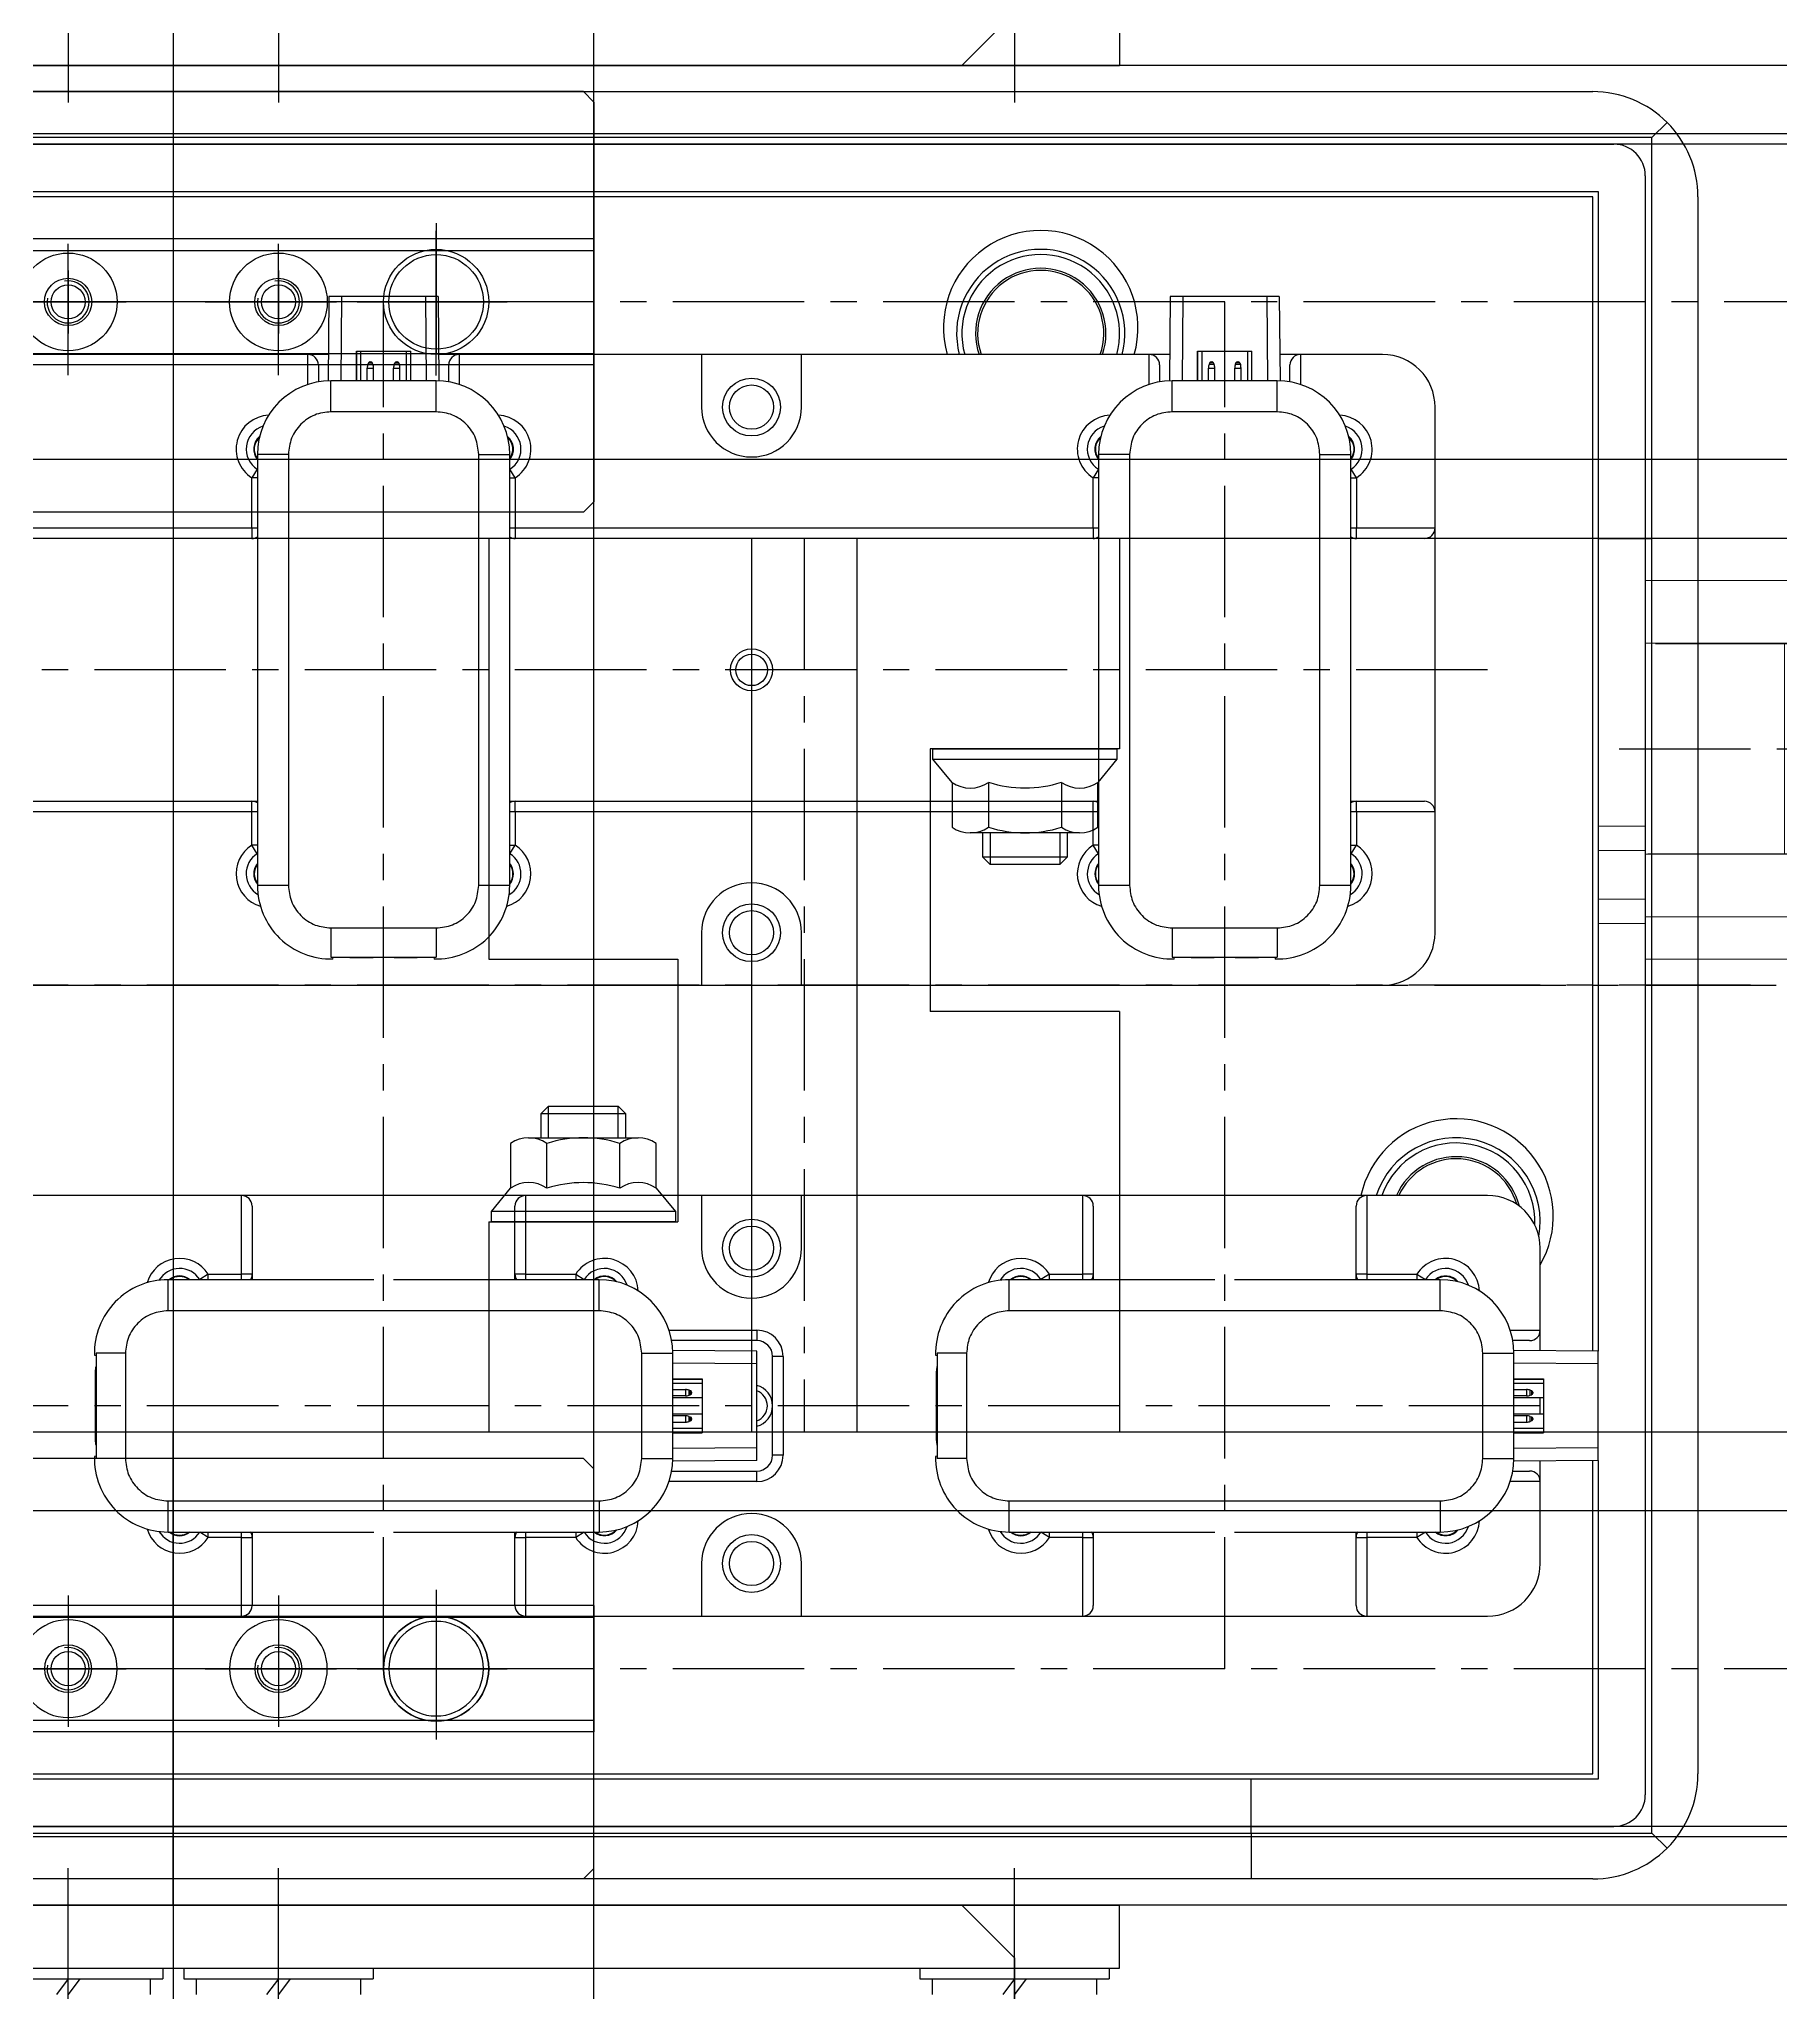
# Model space of a CAD drawing. Header units: inches. Extents: x 0 to 23821, y 0 to 11279.
# Drawn here: x 5444.4 to 5610, y 5097 to 5282.8 of the extents above; entities that cross this region are included whole.
import ezdxf

# ---------------------------------------------------------------- set-up
doc = ezdxf.new("R2010")
doc.units = ezdxf.units.IN
doc.header["$LTSCALE"] = 10
doc.header["$MEASUREMENT"] = 0
for name, pattern in [('CENTER', [2, 1.25, -0.25, 0.25, -0.25]), ('HIDDEN', [0.375, 0.25, -0.125]), ('PHANTOM', [2.5, 1.25, -0.25, 0.25, -0.25, 0.25, -0.25])]:
    doc.linetypes.add(name, pattern=pattern)
for name, color, linetype in [('11', 1, 'CENTER'), ('22', 2, 'HIDDEN'), ('44', 4, 'Continuous'), ('66', 6, 'PHANTOM'), ('A', 8, 'Continuous'), ('B', 123, 'Continuous'), ('BOM-T', 4, 'Continuous'), ('G', 231, 'Continuous'), ('P', 142, 'Continuous'), ('T', 3, 'Continuous'), ('Y', 60, 'Continuous')]:
    doc.layers.add(name, color=color, linetype=linetype)
doc.layers.add('88', color=35, linetype='Continuous', lineweight=5)
doc.styles.add('SCI', font='')
doc.styles.get('SCI').set_extended_font_data('Gulim')

# ---------------------------------------------------------------- blocks, each defined once
blk = doc.blocks.new('A$C24f58618')
for p, q in [((60, 85), (0, 85)), ((0, 85), (0, 45)), ((60, 85), (60, 65)), ((42, 65), (42, 40)), ((60, 65), (42, 65)), ((42.25, 64), (42.25, 65)), ((42.25, 65), (59.75, 65)), ((44.07, 61.8), (42.25, 64)), ((42.25, 64), (59.75, 64)), ((59.75, 64), (57.93, 61.8)), ((59.75, 65), (59.75, 64)), ((44.07, 61.8), (44.07, 57.54)), ((47.54, 61.8), (47.54, 57.54)), ((54.46, 61.8), (54.46, 57.54)), ((57.93, 57.54), (57.93, 61.8)), ((56.2, 57), (45.8, 57)), ((47, 54.68), (47, 57)), ((55, 57), (55, 54.68)), ((47.68, 54), (47, 54.68)), ((55, 54.68), (47, 54.68)), ((54.32, 54), (47.68, 54)), ((55, 54.68), (54.32, 54)), ((0, 45), (18, 45)), ((18, 45), (18, 20)), ((60, 40), (42, 40)), ((60, 40), (60, 0)), ((5, 30.32), (5.68, 31)), ((5, 28), (5, 30.32)), ((5, 30.32), (13, 30.32)), ((5.68, 31), (12.32, 31)), ((12.32, 31), (13, 30.32)), ((13, 30.32), (13, 28)), ((3.8, 28), (14.2, 28)), ((2.07, 27.46), (2.07, 23.2)), ((5.54, 23.2), (5.54, 27.46)), ((12.46, 23.2), (12.46, 27.46)), ((15.93, 23.2), (15.93, 27.46)), ((0.25, 21), (2.07, 23.2)), ((15.93, 23.2), (17.75, 21)), ((0.25, 20), (0.25, 21)), ((17.75, 21), (0.25, 21)), ((17.75, 21), (17.75, 20)), ((0, 20), (18, 20)), ((0, 20), (0, 0)), ((17.75, 20), (0.25, 20)), ((60, 0), (0, 0))]:
    blk.add_line(p, q)
for centre, radius, start, end in [((45.8, 64.33), 3.07, 235.6158, 304.3842), ((51, 72.73), 11.46, 252.412, 287.588), ((56.2, 64.33), 3.07, 235.6158, 304.3842), ((45.8, 60.07), 3.07, 235.6158, 304.3842), ((51, 68.46), 11.46, 252.412, 287.588), ((56.2, 60.07), 3.07, 235.6158, 304.3842), ((3.8, 24.93), 3.07, 55.6158, 124.3842), ((9, 16.54), 11.46, 72.412, 107.588), ((14.2, 24.93), 3.07, 55.6158, 124.3842), ((3.8, 20.67), 3.07, 55.6158, 124.3842), ((9, 12.27), 11.46, 72.412, 107.588), ((14.2, 20.67), 3.07, 55.6158, 124.3842)]:
    blk.add_arc(centre, radius, start, end)
at = {"layer": '11'}
blk.add_line((30, 85), (30, 0), dxfattribs=at)
at = {"layer": 'A'}
for p, q in [((25, 85), (25, 0)), ((35, 85), (35, 0))]:
    blk.add_line(p, q, dxfattribs=at)
at = {"layer": 'T'}
for p, q in [((47.68, 57), (47.68, 54)), ((54.32, 57), (54.32, 54)), ((5.68, 28), (5.68, 31)), ((12.32, 28), (12.32, 31))]:
    blk.add_line(p, q, dxfattribs=at)
blk = doc.blocks.new('A$Cf3967718')
at = {"linetype": 'Continuous'}
for p, q in [((-62.81, 137), (-62.81, 138.5)), ((-56.12, 137), (-55, 138.5)), ((-55, 137), (-53.88, 138.5)), ((-47.19, 137), (-47.19, 138.5)), ((7.19, 137), (7.19, 138.5)), ((13.88, 137), (15, 138.5)), ((15, 137), (16.12, 138.5)), ((22.81, 137), (22.81, 138.5)), ((27.19, 137), (27.19, 138.5)), ((33.88, 137), (35, 138.5)), ((35, 137), (36.12, 138.5)), ((115, 136), (-65, 136)), ((-65, 136), (-65, 130)), ((-46, 137), (-64, 137)), ((-64, 136), (-64, 137)), ((-46, 136), (-64, 136)), ((-46, 136), (-46, 137)), ((24, 137), (6, 137)), ((6, 136), (6, 137)), ((24, 136), (6, 136)), ((24, 136), (24, 137)), ((44, 137), (26, 137)), ((26, 136), (26, 137)), ((44, 136), (26, 136)), ((115, 130), (-65, 130)), ((115, -45), (-65, -45)), ((-65, -51), (-65, -45))]:
    blk.add_line(p, q, dxfattribs=at)
for p, q in [((25, 130), (25, 85)), ((25, -45), (25, 0))]:
    blk.add_line(p, q)
at = {"layer": '11'}
blk.add_line((25, -134.33), (25, 219.33), dxfattribs=at)
at = {"layer": '11', "linetype": 'Continuous'}
for p, q in [((-55, 147.84), (-55, 126.47)), ((15, 147.84), (15, 126.47)), ((35, 147.84), (35, 126.47)), ((-55, -62.84), (-55, -41.47)), ((15, -62.84), (15, -41.47)), ((35, -62.84), (35, -41.47))]:
    blk.add_line(p, q, dxfattribs=at)
blk = doc.blocks.new('A$C21f345d0')
for p, q in [((6520, -12), (280, -12)), ((6520, -57), (280, -57)), ((6520, -142), (280, -142)), ((6520, -187), (280, -187))]:
    blk.add_line(p, q)
at = {"layer": '11'}
for p, q in [((6520, -34.5), (280, -34.5)), ((279.95, -99.5), (6520, -99.5)), ((6520, -164.5), (280, -164.5))]:
    blk.add_line(p, q, dxfattribs=at)
at = {"layer": 'B'}
for p, q in [((6520, -19.5), (280, -19.5)), ((6520, -49.5), (280, -49.5)), ((6520, -149.5), (280, -149.5)), ((6520, -179.5), (280, -179.5))]:
    blk.add_line(p, q, dxfattribs=at)
at = {"layer": 'G'}
for p, q in [((6520, -18.5), (280, -18.5)), ((6520, -180.5), (280, -180.5))]:
    blk.add_line(p, q, dxfattribs=at)
at = {"rotation": 180}
blk.add_blockref('A$Cf3967718', (4045, -57), dxfattribs=at)
blk.add_blockref('A$C24f58618', (4050, -142))
blk = doc.blocks.new('A$C83621654')
for p, q in [((0, 20), (50, 20)), ((0, -20), (0, 20)), ((50, 20), (50, 16)), ((50, 16), (0, 16)), ((50, -16), (50, 16)), ((25, 10.03), (0, 10.03)), ((4.25, 9.97), (0.98, 9.97)), ((4.25, 9.97), (5.25, 9.97)), ((5.25, 9.97), (13.25, 9.97)), ((13.25, 9.97), (13.25, -9.98)), ((25, 9.97), (13.25, 9.97)), ((-4.5, -7.38), (0, -7.38)), ((-4.5, -9.69), (-4.5, -7.38)), ((50.56, -8.35), (50.06, -8.35)), ((51.06, -7.85), (50.56, -7.85)), ((50.56, -7.85), (50.56, -16.15)), ((66.61, -7.55), (51.06, -7.55)), ((51.06, -7.55), (51.06, -16.45)), ((66.71, -7.65), (66.61, -7.55)), ((66.61, -7.55), (66.61, -16.45)), ((66.81, -7.55), (66.71, -7.65)), ((66.71, -7.65), (66.71, -16.35)), ((67.21, -7.55), (66.81, -7.55)), ((66.81, -7.55), (66.81, -16.45)), ((67.21, -7.55), (67.21, -8)), ((67.21, -8), (67.21, -8.31)), ((70.74, -8), (67.21, -8)), ((67.21, -8.31), (67.21, -11.69)), ((70.96, -8), (70.96, -10)), ((71.46, -9.22), (70.96, -9.03)), ((71.46, -9.22), (71.46, -14.78)), ((-4.5, -9.69), (0, -9.69)), ((-4.5, -14.31), (-4.5, -9.69)), ((25, -10.04), (0, -10.04)), ((0.98, -9.98), (0.25, -9.98)), ((0.98, -9.98), (4.25, -9.98)), ((5.25, -9.98), (4.25, -9.98)), ((13.25, -9.98), (5.25, -9.98)), ((13.25, -9.98), (25, -9.98)), ((70.96, -10), (70.96, -14)), ((67.21, -11.69), (67.21, -12)), ((70.74, -12), (67.21, -12)), ((67.21, -12), (67.21, -12.31)), ((67.21, -12.31), (67.21, -15.69)), ((-4.5, -14.31), (0, -14.31)), ((-4.5, -16.62), (-4.5, -14.31)), ((70.96, -14), (70.96, -16)), ((70.96, -14.97), (71.46, -14.78)), ((-4.5, -16.62), (0, -16.62)), ((0, -16), (50, -16)), ((50, -16), (50, -20)), ((50.06, -15.65), (50.56, -15.65)), ((50.56, -16.15), (51.06, -16.15)), ((51.06, -16.45), (66.61, -16.45)), ((66.61, -16.45), (66.71, -16.35)), ((66.71, -16.35), (66.81, -16.45)), ((66.81, -16.45), (67.21, -16.45)), ((67.21, -15.69), (67.21, -16)), ((70.74, -16), (67.21, -16)), ((67.21, -16), (67.21, -16.45)), ((50, -20), (0, -20))]:
    blk.add_line(p, q)
at = {"flags": 128}
for points in [[(23.9, 9.97), (24.1, 9.99), (25, 10.03)], [(25, -10.04), (24.1, -9.99), (23.9, -9.98)]]:
    blk.add_lwpolyline(points, dxfattribs=at)
for centre, radius, start, end in [((25, 0), 10, 0, 94.0523), ((25, 0), 10.04, 270, 90), ((25, 0), 9.98, 270, 90), ((25, 0), 10, 265.9477, 0), ((60.71, -12), 6, 90, 132.1264), ((60.71, -12), 6, 47.8736, 90), ((60.71, -12), 6, 227.8736, 312.1264)]:
    blk.add_arc(centre, radius, start, end)
for points, knots in [([(70.74, -8), (70.8, -8.33), (70.93, -8.99), (70.95, -9.66), (70.96, -10)], [0, 0, 0, 0, 0.498112, 1, 1, 1, 1]), ([(70.96, -8), (70.94, -8), (70.9, -8), (70.77, -8), (70.74, -8)], [0, 0, 0, 0, 0.7848426, 1, 1, 1, 1]), ([(70.96, -10), (70.95, -10.33), (70.93, -11.01), (70.8, -11.67), (70.74, -12)], [0, 0, 0, 0, 0.49778, 1, 1, 1, 1]), ([(70.74, -12), (70.8, -12.33), (70.93, -12.99), (70.95, -13.66), (70.96, -14)], [0, 0, 0, 0, 0.498113, 1, 1, 1, 1]), ([(70.96, -14), (70.95, -14.33), (70.93, -15.01), (70.8, -15.67), (70.74, -16)], [0, 0, 0, 0, 0.497781, 1, 1, 1, 1]), ([(70.74, -16), (70.77, -16), (70.9, -16), (70.94, -16), (70.96, -16)], [0, 0, 0, 0, 0.2151574, 1, 1, 1, 1])]:
    blk.add_open_spline(points, degree=3, knots=knots)
at = {"layer": '11'}
blk.add_line((-2.5, 0), (52.5, 0), dxfattribs=at)
at = {"layer": 'BOM-T', "color": 4, "style": 'SCI'}
for s, p in [('STOPPER CYLINDER', (28.91, -10.95)), ('ASU-400-EW-09', (28.91, -13.1)), ('SECHANG', (28.91, -15.21))]:
    blk.add_text(s, height=1.536, dxfattribs=at).set_placement(p)
blk = doc.blocks.new('A$Ce158b9f5')
for p, q in [((15, 177.5), (325, 177.5)), ((330.63, 173.13), (9.37, 173.13)), ((332.07, 174.57), (330.63, 173.13)), ((330.63, 135), (330.63, 173.13)), ((14.5, 168), (325.5, 168)), ((325, 167.5), (15, 167.5)), ((325, 57.69), (325, 167.5)), ((325.5, 168), (325.5, 135)), ((335, 167.5), (335, 135)), ((204.81, 158), (204.74, 150)), ((215.19, 158), (204.81, 158)), ((206.01, 158), (205.94, 150)), ((213.99, 158), (214.06, 150)), ((215.19, 158), (215.26, 150)), ((284.81, 158), (284.74, 150)), ((295.19, 158), (284.81, 158)), ((286.01, 158), (285.94, 150)), ((293.99, 158), (294.06, 150)), ((295.19, 158), (295.26, 150)), ((202.8, 152.5), (137.2, 152.5)), ((204.77, 152.5), (202.8, 152.5)), ((202.8, 149.65), (202.8, 152.5)), ((207.42, 150), (207.42, 152.8)), ((207.42, 152.8), (212.58, 152.8)), ((207.45, 150), (207.45, 152.8)), ((207.85, 150), (207.85, 152.8)), ((212.15, 152.8), (212.15, 150)), ((212.55, 152.8), (212.55, 150)), ((212.58, 150), (212.58, 152.8)), ((217.2, 152.5), (215.23, 152.5)), ((240.25, 152.5), (217.2, 152.5)), ((217.2, 152.5), (217.2, 149.65)), ((240.25, 152.5), (240.25, 147.5)), ((249.75, 152.5), (240.25, 152.5)), ((249.75, 147.5), (249.75, 152.5)), ((282.8, 152.5), (249.75, 152.5)), ((284.77, 152.5), (282.8, 152.5)), ((282.8, 149.65), (282.8, 152.5)), ((287.42, 150), (287.42, 152.8)), ((287.42, 152.8), (292.58, 152.8)), ((287.45, 150), (287.45, 152.8)), ((287.85, 150), (287.85, 152.8)), ((292.15, 152.8), (292.15, 150)), ((292.55, 152.8), (292.55, 150)), ((292.58, 150), (292.58, 152.8)), ((297.2, 152.5), (295.23, 152.5)), ((305, 152.5), (297.2, 152.5)), ((297.2, 152.5), (297.2, 149.65)), ((203.8, 151.5), (203.8, 149.9)), ((208.45, 150), (208.45, 151.21)), ((208.45, 151.21), (209.05, 151.21)), ((208.56, 151.7), (208.51, 151.55)), ((208.99, 151.55), (208.51, 151.55)), ((208.94, 151.7), (208.56, 151.7)), ((208.71, 151.8), (208.79, 151.8)), ((208.99, 151.55), (208.94, 151.7)), ((209.05, 150), (209.05, 151.21)), ((210.95, 151.21), (211.55, 151.21)), ((210.95, 150), (210.95, 151.21)), ((211.01, 151.55), (211.06, 151.7)), ((211.49, 151.55), (211.01, 151.55)), ((211.44, 151.7), (211.06, 151.7)), ((211.21, 151.8), (211.29, 151.8)), ((211.44, 151.7), (211.49, 151.55)), ((211.55, 150), (211.55, 151.21)), ((216.2, 149.9), (216.2, 151.5)), ((283.8, 151.5), (283.8, 149.9)), ((288.45, 150), (288.45, 151.21)), ((288.45, 151.21), (289.05, 151.21)), ((288.56, 151.7), (288.51, 151.55)), ((288.99, 151.55), (288.51, 151.55)), ((288.94, 151.7), (288.56, 151.7)), ((288.71, 151.8), (288.79, 151.8)), ((288.99, 151.55), (288.94, 151.7)), ((289.05, 150), (289.05, 151.21)), ((290.95, 151.21), (291.55, 151.21)), ((290.95, 150), (290.95, 151.21)), ((291.01, 151.55), (291.06, 151.7)), ((291.49, 151.55), (291.01, 151.55)), ((291.44, 151.7), (291.06, 151.7)), ((291.21, 151.8), (291.29, 151.8)), ((291.44, 151.7), (291.49, 151.55)), ((291.55, 150), (291.55, 151.21)), ((296.2, 149.9), (296.2, 151.5)), ((215, 150), (205, 150)), ((205, 147.05), (205, 150)), ((215, 147.05), (215, 150)), ((295, 150), (285, 150)), ((285, 147.05), (285, 150)), ((295, 147.05), (295, 150)), ((215, 147.05), (205, 147.05)), ((295, 147.05), (285, 147.05)), ((310, 136), (310, 147.5)), ((197.99, 141.58), (197.48, 140.78)), ((198, 143), (198, 102)), ((200.95, 143), (198, 143)), ((200.95, 143), (200.95, 102)), ((219.05, 102), (219.05, 143)), ((219.05, 143), (222, 143)), ((222, 102), (222, 143)), ((222.52, 140.78), (222.01, 141.58)), ((277.99, 141.58), (277.48, 140.78)), ((278, 143), (278, 102)), ((280.95, 143), (278, 143)), ((280.95, 143), (280.95, 102)), ((299.05, 102), (299.05, 143)), ((299.05, 143), (302, 143)), ((302, 102), (302, 143)), ((302.52, 140.78), (302.01, 141.58)), ((197.48, 136), (197.48, 140.78)), ((198, 140.78), (197.48, 140.78)), ((222, 140.78), (222.52, 140.78)), ((222.52, 140.78), (222.52, 136)), ((277.48, 136), (277.48, 140.78)), ((278, 140.78), (277.48, 140.78)), ((302, 140.78), (302.52, 140.78)), ((302.52, 140.78), (302.52, 136)), ((142.52, 136), (197.48, 136)), ((197.48, 136), (197.48, 135)), ((197.48, 136), (198, 136)), ((222, 136), (222.52, 136)), ((222.52, 136), (277.48, 136)), ((222.52, 136), (222.52, 135)), ((277.48, 136), (277.48, 135)), ((277.48, 136), (278, 136)), ((302, 136), (302.52, 136)), ((302.52, 136), (310, 136)), ((302.52, 135), (302.52, 136)), ((310, 109), (310, 136)), ((197.48, 135), (142.52, 135)), ((198, 135), (197.48, 135)), ((222.52, 135), (222, 135)), ((277.48, 135), (222.52, 135)), ((278, 135), (277.48, 135)), ((302.52, 135), (302, 135)), ((309, 135), (302.52, 135)), ((325.5, 135), (330.63, 135)), ((325.5, 135), (325.5, 57.69)), ((335, 135), (330.63, 135)), ((330.63, 11.87), (330.63, 135)), ((335, 135), (335, 17.5)), ((142.52, 110), (197.48, 110)), ((197.48, 109), (197.48, 110)), ((197.48, 110), (198, 110)), ((222, 110), (222.52, 110)), ((222.52, 110), (277.48, 110)), ((222.52, 109), (222.52, 110)), ((277.48, 109), (277.48, 110)), ((277.48, 110), (278, 110)), ((302, 110), (302.52, 110)), ((302.52, 110), (309, 110)), ((302.52, 109), (302.52, 110)), ((197.48, 109), (142.52, 109)), ((197.48, 105.82), (197.48, 109)), ((198, 109), (197.48, 109)), ((222.52, 109), (222, 109)), ((277.48, 109), (222.52, 109)), ((222.52, 109), (222.52, 105.82)), ((277.48, 105.82), (277.48, 109)), ((278, 109), (277.48, 109)), ((302.52, 109), (302, 109)), ((310, 109), (302.52, 109)), ((302.52, 109), (302.52, 105.82)), ((310, 97.5), (310, 109)), ((197.99, 105.02), (197.48, 105.82)), ((198, 105.82), (197.48, 105.82)), ((222, 105.82), (222.52, 105.82)), ((222.01, 105.02), (222.52, 105.82)), ((277.99, 105.02), (277.48, 105.82)), ((278, 105.82), (277.48, 105.82)), ((302, 105.82), (302.52, 105.82)), ((302.01, 105.02), (302.52, 105.82)), ((200.95, 102), (198, 102)), ((222, 102), (219.05, 102)), ((280.95, 102), (278, 102)), ((302, 102), (299.05, 102)), ((205, 97.95), (215, 97.95)), ((205, 97.95), (205, 95.16)), ((215, 97.95), (215, 95.16)), ((240.25, 97.5), (240.25, 92.5)), ((249.75, 92.5), (249.75, 97.5)), ((285, 97.95), (295, 97.95)), ((285, 97.95), (285, 95.16)), ((295, 97.95), (295, 95.16)), ((205, 95.16), (215, 95.16)), ((205.19, 95), (205.21, 95.16)), ((206.8, 95.16), (206.8, 95.1)), ((209, 95.1), (206.8, 95.1)), ((213.2, 95.1), (211, 95.1)), ((213.2, 95.16), (213.2, 95.1)), ((214.79, 95.16), (214.81, 95)), ((285, 95.16), (295, 95.16)), ((285.19, 95), (285.21, 95.16)), ((286.8, 95.16), (286.8, 95.1)), ((289, 95.1), (286.8, 95.1)), ((293.2, 95.1), (291, 95.1)), ((293.2, 95.16), (293.2, 95.1)), ((294.79, 95.16), (294.81, 95)), ((35, 92.5), (305, 92.5)), ((315, 72.5), (25, 72.5)), ((196.5, 65.02), (196.5, 72.5)), ((223.5, 72.5), (223.5, 65.02)), ((240.25, 72.5), (240.25, 67.5)), ((249.75, 67.5), (249.75, 72.5)), ((276.5, 65.02), (276.5, 72.5)), ((303.5, 72.5), (303.5, 65.02)), ((197.5, 71.5), (197.5, 65.02)), ((222.5, 65.02), (222.5, 71.5)), ((277.5, 71.5), (277.5, 65.02)), ((302.5, 65.02), (302.5, 71.5)), ((320, 59.7), (320, 67.5)), ((209.06, 64.5), (189.5, 64.5)), ((189.5, 61.55), (189.5, 64.5)), ((193.32, 65.02), (192.52, 64.51)), ((193.32, 65.02), (196.5, 65.02)), ((193.32, 64.5), (193.32, 65.02)), ((197.5, 65.02), (196.5, 65.02)), ((196.5, 64.5), (196.5, 65.02)), ((197.5, 65.02), (197.5, 64.5)), ((230.5, 64.5), (210.94, 64.5)), ((223.5, 65.02), (222.5, 65.02)), ((222.5, 64.5), (222.5, 65.02)), ((223.5, 65.02), (228.28, 65.02)), ((223.5, 65.02), (223.5, 64.5)), ((228.28, 65.02), (229.08, 64.51)), ((228.28, 65.02), (228.28, 64.5)), ((230.5, 61.55), (230.5, 64.5)), ((289.06, 64.5), (269.5, 64.5)), ((269.5, 61.55), (269.5, 64.5)), ((273.32, 65.02), (272.52, 64.51)), ((273.32, 65.02), (276.5, 65.02)), ((273.32, 64.5), (273.32, 65.02)), ((277.5, 65.02), (276.5, 65.02)), ((276.5, 64.5), (276.5, 65.02)), ((277.5, 65.02), (277.5, 64.5)), ((310.5, 64.5), (290.94, 64.5)), ((303.5, 65.02), (302.5, 65.02)), ((302.5, 64.5), (302.5, 65.02)), ((303.5, 65.02), (308.28, 65.02)), ((303.5, 65.02), (303.5, 64.5)), ((308.28, 65.02), (309.08, 64.51)), ((308.28, 65.02), (308.28, 64.5)), ((310.5, 61.55), (310.5, 64.5)), ((230.5, 61.55), (189.5, 61.55)), ((310.5, 61.55), (269.5, 61.55)), ((237.15, 59.7), (245.5, 59.7)), ((245.5, 59.7), (245.5, 58.7)), ((317.15, 59.7), (320, 59.7)), ((320, 57.73), (320, 59.7)), ((245.5, 58.7), (237.4, 58.7)), ((245.5, 57.69), (237.5, 57.76)), ((319, 58.7), (317.4, 58.7)), ((325.5, 57.69), (317.5, 57.76)), ((182.5, 57.31), (182.66, 57.29)), ((182.66, 57.5), (182.66, 47.5)), ((185.45, 57.5), (182.66, 57.5)), ((185.45, 57.5), (185.45, 47.5)), ((234.55, 47.5), (234.55, 57.5)), ((234.55, 57.5), (237.5, 57.5)), ((237.5, 47.5), (237.5, 57.5)), ((245.5, 56.49), (237.5, 56.56)), ((245.5, 48.51), (245.5, 56.49)), ((248, 57.2), (247, 57.2)), ((247, 47.8), (247, 57.2)), ((248, 57.2), (248, 47.8)), ((262.5, 57.31), (262.66, 57.29)), ((262.66, 57.5), (262.66, 47.5)), ((265.45, 57.5), (262.66, 57.5)), ((265.45, 57.5), (265.45, 47.5)), ((314.55, 47.5), (314.55, 57.5)), ((314.55, 57.5), (317.5, 57.5)), ((317.5, 47.5), (317.5, 57.5)), ((325.5, 56.49), (317.5, 56.56)), ((325.5, 48.51), (325.5, 56.49)), ((182.6, 49.3), (182.6, 55.7)), ((182.6, 55.7), (182.66, 55.7)), ((237.5, 55.08), (240.3, 55.08)), ((237.5, 55.05), (240.3, 55.05)), ((237.5, 54.65), (240.3, 54.65)), ((237.5, 54.05), (238.71, 54.05)), ((238.71, 54.05), (238.71, 53.45)), ((239.05, 53.51), (239.05, 53.99)), ((239.2, 53.94), (239.05, 53.99)), ((239.2, 53.56), (239.2, 53.94)), ((240.3, 55.08), (240.3, 49.92)), ((262.6, 49.3), (262.6, 55.7)), ((262.6, 55.7), (262.66, 55.7)), ((317.5, 55.08), (320.3, 55.08)), ((317.5, 55.05), (320.3, 55.05)), ((317.5, 54.65), (320.3, 54.65)), ((317.5, 54.05), (318.71, 54.05)), ((318.71, 54.05), (318.71, 53.45)), ((319.05, 53.51), (319.05, 53.99)), ((319.2, 53.94), (319.05, 53.99)), ((319.2, 53.56), (319.2, 53.94)), ((320.3, 55.08), (320.3, 49.92)), ((238.71, 53.45), (237.5, 53.45)), ((240.3, 53.25), (237.5, 53.25)), ((239.05, 53.51), (239.2, 53.56)), ((239.3, 53.79), (239.3, 53.71)), ((318.71, 53.45), (317.5, 53.45)), ((320.3, 53.25), (317.5, 53.25)), ((319.05, 53.51), (319.2, 53.56)), ((319.3, 53.79), (319.3, 53.71)), ((320, 51.75), (320, 53.25)), ((237.5, 51.75), (240.3, 51.75)), ((238.71, 51.55), (237.5, 51.55)), ((237.5, 50.95), (238.71, 50.95)), ((240.3, 50.35), (237.5, 50.35)), ((238.71, 51.55), (238.71, 50.95)), ((239.05, 51.01), (239.05, 51.49)), ((239.05, 51.49), (239.2, 51.44)), ((239.2, 51.06), (239.05, 51.01)), ((239.2, 51.06), (239.2, 51.44)), ((239.3, 51.29), (239.3, 51.21)), ((317.5, 51.75), (320.3, 51.75)), ((318.71, 51.55), (317.5, 51.55)), ((317.5, 50.95), (318.71, 50.95)), ((320.3, 50.35), (317.5, 50.35)), ((318.71, 51.55), (318.71, 50.95)), ((319.05, 51.01), (319.05, 51.49)), ((319.05, 51.49), (319.2, 51.44)), ((319.2, 51.06), (319.05, 51.01)), ((319.2, 51.06), (319.2, 51.44)), ((319.3, 51.29), (319.3, 51.21)), ((182.6, 49.3), (182.66, 49.3)), ((240.3, 49.95), (237.5, 49.95)), ((237.5, 49.92), (240.3, 49.92)), ((245.5, 48.51), (237.5, 48.44)), ((262.6, 49.3), (262.66, 49.3)), ((320.3, 49.95), (317.5, 49.95)), ((317.5, 49.92), (320.3, 49.92)), ((325.5, 48.51), (317.5, 48.44)), ((182.66, 47.71), (182.5, 47.69)), ((185.45, 47.5), (182.66, 47.5)), ((234.55, 47.5), (237.5, 47.5)), ((245.5, 47.31), (237.5, 47.24)), ((248, 47.8), (247, 47.8)), ((262.66, 47.71), (262.5, 47.69)), ((265.45, 47.5), (262.66, 47.5)), ((314.55, 47.5), (317.5, 47.5)), ((325.5, 47.31), (317.5, 47.24)), ((320, 45.3), (320, 47.27)), ((325, 17.5), (325, 47.31)), ((325.5, 47.31), (325.5, 17)), ((245.5, 45.3), (237.15, 45.3)), ((237.4, 46.3), (245.5, 46.3)), ((245.5, 45.3), (245.5, 46.3)), ((320, 45.3), (317.15, 45.3)), ((317.4, 46.3), (319, 46.3)), ((320, 37.5), (320, 45.3)), ((189.5, 43.45), (230.5, 43.45)), ((189.5, 40.5), (189.5, 43.45)), ((230.5, 43.45), (230.5, 40.5)), ((269.5, 43.45), (310.5, 43.45)), ((269.5, 40.5), (269.5, 43.45)), ((310.5, 43.45), (310.5, 40.5)), ((189.5, 40.5), (209.06, 40.5)), ((193.32, 39.98), (192.52, 40.49)), ((193.32, 39.98), (193.32, 40.5)), ((196.5, 39.98), (193.32, 39.98)), ((196.5, 39.98), (196.5, 40.5)), ((196.5, 32.5), (196.5, 39.98)), ((196.5, 39.98), (197.5, 39.98)), ((197.5, 40.5), (197.5, 39.98)), ((197.5, 39.98), (197.5, 33.5)), ((210.94, 40.5), (230.5, 40.5)), ((222.5, 39.98), (222.5, 40.5)), ((222.5, 39.98), (223.5, 39.98)), ((222.5, 33.5), (222.5, 39.98)), ((223.5, 40.5), (223.5, 39.98)), ((223.5, 39.98), (223.5, 32.5)), ((228.28, 39.98), (223.5, 39.98)), ((228.28, 40.5), (228.28, 39.98)), ((229.08, 40.49), (228.28, 39.98)), ((269.5, 40.5), (289.06, 40.5)), ((273.32, 39.98), (272.52, 40.49)), ((273.32, 39.98), (273.32, 40.5)), ((276.5, 39.98), (273.32, 39.98)), ((276.5, 39.98), (276.5, 40.5)), ((276.5, 32.5), (276.5, 39.98)), ((276.5, 39.98), (277.5, 39.98)), ((277.5, 40.5), (277.5, 39.98)), ((277.5, 39.98), (277.5, 33.5)), ((290.94, 40.5), (310.5, 40.5)), ((302.5, 39.98), (302.5, 40.5)), ((302.5, 39.98), (303.5, 39.98)), ((302.5, 33.5), (302.5, 39.98)), ((303.5, 40.5), (303.5, 39.98)), ((308.28, 39.98), (303.5, 39.98)), ((303.5, 39.98), (303.5, 32.5)), ((308.28, 40.5), (308.28, 39.98)), ((309.08, 40.49), (308.28, 39.98)), ((240.25, 37.5), (240.25, 32.5)), ((249.75, 32.5), (249.75, 37.5)), ((25, 32.5), (315, 32.5)), ((325.5, 17), (14.5, 17)), ((15, 17.5), (325, 17.5)), ((292.5, 11.87), (292.5, 17)), ((9.37, 11.87), (330.63, 11.87)), ((292.5, 11.87), (292.5, 7.5)), ((332.07, 10.43), (330.63, 11.87)), ((325, 7.5), (15, 7.5))]:
    blk.add_line(p, q)
at = {"flags": 128}
for points in [[(206.8, 95.1), (206.31, 95.15), (206.27, 95.16)], [(213.73, 95.16), (213.69, 95.15), (213.2, 95.1)], [(286.8, 95.1), (286.31, 95.15), (286.27, 95.16)], [(293.73, 95.16), (293.69, 95.15), (293.2, 95.1)], [(182.6, 55.7), (182.65, 56.19), (182.66, 56.23)], [(262.6, 55.7), (262.65, 56.19), (262.66, 56.23)], [(182.66, 48.77), (182.65, 48.81), (182.6, 49.3)], [(262.66, 48.77), (262.65, 48.81), (262.6, 49.3)]]:
    blk.add_lwpolyline(points, dxfattribs=at)
for centre, radius in [((245, 147.5), 2.75), ((245, 147.5), 2.1), ((245, 122.5), 2), ((245, 122.5), 1.5), ((245, 97.5), 2.75), ((245, 97.5), 2.1), ((245, 67.5), 2.75), ((245, 67.5), 2.1), ((245, 37.5), 2.75), ((245, 37.5), 2.1)]:
    blk.add_circle(centre, radius)
for centre, radius, start, end in [((325, 167.5), 10, 45, 90), ((325, 167.5), 10, 0, 45), ((272.5, 155.05), 9.25, 343.9977, 196.0023), ((272.5, 154.5), 8, 345.5225, 194.4775), ((272.5, 154.5), 7.5, 344.534, 195.466), ((272.5, 154.5), 6.2, 341.1809, 198.8191), ((272.5, 154.5), 6, 340.5288, 199.4712), ((202.8, 151.5), 1, 0, 90), ((217.2, 151.5), 1, 90, 180), ((282.8, 151.5), 1, 0, 90), ((297.2, 151.5), 1, 90, 180), ((305, 147.5), 5, 0, 90), ((209.45, 151.21), 1, 160, 180), ((208.71, 151.65), 0.15, 90, 160), ((208.79, 151.65), 0.15, 20, 90), ((208.05, 151.21), 1, 0, 20), ((211.95, 151.21), 1, 160, 180), ((211.21, 151.65), 0.15, 90, 160), ((211.29, 151.65), 0.15, 20, 90), ((210.55, 151.21), 1, 0, 20), ((289.45, 151.21), 1, 160, 180), ((288.71, 151.65), 0.15, 90, 160), ((288.79, 151.65), 0.15, 20, 90), ((288.05, 151.21), 1, 0, 20), ((291.95, 151.21), 1, 160, 180), ((291.21, 151.65), 0.15, 90, 160), ((291.29, 151.65), 0.15, 20, 90), ((290.55, 151.21), 1, 0, 20), ((205, 143), 7, 90, 180), ((215, 143), 7, 0, 90), ((285, 143), 7, 90, 180), ((295, 143), 7, 0, 90), ((245, 147.5), 4.75, 180, 0), ((199.2, 143.5), 3.22, 92.3296, 237.7055), ((199.2, 143.5), 2.27, 107.1614, 237.7055), ((220.8, 143.5), 3.22, 302.2945, 87.6704), ((220.8, 143.5), 2.27, 302.2945, 72.8386), ((279.2, 143.5), 3.22, 92.3296, 237.7055), ((279.2, 143.5), 2.27, 107.1614, 237.7055), ((300.8, 143.5), 3.22, 302.2945, 87.6704), ((300.8, 143.5), 2.27, 302.2945, 72.8386), ((199.2, 143.5), 1.55, 129.767, 219.3275), ((199.2, 143.5), 1.5, 132.4943, 216.8699), ((220.8, 143.5), 1.55, 320.6725, 50.233), ((220.8, 143.5), 1.5, 323.1301, 47.5057), ((279.2, 143.5), 1.55, 129.767, 219.3275), ((279.2, 143.5), 1.5, 132.4943, 216.8699), ((300.8, 143.5), 1.55, 320.6725, 50.233), ((300.8, 143.5), 1.5, 323.1301, 47.5057), ((309, 136), 1, 270, 0), ((197.48, 135.91), 0.914, 270.1215, 304.8657), ((222.52, 135.91), 0.914, 235.1343, 269.8785), ((277.48, 135.91), 0.914, 270.1215, 304.8657), ((302.52, 135.91), 0.914, 235.1343, 269.8785), ((197.48, 109.09), 0.914, 55.1343, 89.8785), ((222.52, 109.09), 0.914, 90.1215, 124.8657), ((277.48, 109.09), 0.914, 55.1343, 89.8785), ((302.52, 109.09), 0.914, 90.1215, 124.8657), ((309, 109), 1, 0, 90), ((199.2, 103.1), 3.22, 122.2945, 253.5613), ((199.2, 103.1), 2.27, 122.2945, 239.6863), ((199.2, 103.1), 1.55, 140.6725, 219.3275), ((220.8, 103.1), 3.22, 286.4387, 57.7055), ((220.8, 103.1), 2.27, 300.3137, 57.7055), ((220.8, 103.1), 1.55, 320.6725, 39.3275), ((279.2, 103.1), 3.22, 122.2945, 253.5613), ((279.2, 103.1), 2.27, 122.2945, 239.6863), ((279.2, 103.1), 1.55, 140.6725, 219.3275), ((300.8, 103.1), 3.22, 286.4387, 57.7055), ((300.8, 103.1), 2.27, 300.3137, 57.7055), ((300.8, 103.1), 1.55, 320.6725, 39.3275), ((199.2, 103.1), 1.5, 143.1301, 216.8699), ((220.8, 103.1), 1.5, 323.1301, 36.8699), ((245, 97.5), 4.75, 0, 180), ((279.2, 103.1), 1.5, 143.1301, 216.8699), ((300.8, 103.1), 1.5, 323.1301, 36.8699), ((205, 102), 7, 180, 271.5443), ((215, 102), 7, 268.4557, 0), ((285, 102), 7, 180, 271.5443), ((295, 102), 7, 268.4557, 0), ((305, 97.5), 5, 270, 0), ((312, 70.55), 9.25, 329.8673, 167.8301), ((312, 70), 8, 349.9385, 161.79), ((312, 70), 7.5, 357.6497, 160.5288), ((312, 70), 6.2, 13.8612, 156.22), ((312, 70), 6, 16.1275, 155.3757), ((196.5, 71.5), 1, 0, 90), ((223.5, 71.5), 1, 90, 180), ((276.5, 71.5), 1, 0, 90), ((303.5, 71.5), 1, 90, 180), ((315, 67.5), 5, 0, 90), ((245, 67.5), 4.75, 180, 0), ((190.6, 63.3), 3.22, 32.2945, 163.5613), ((190.6, 63.3), 2.27, 32.2945, 149.6863), ((231, 63.3), 3.22, 2.3296, 147.7055), ((231, 63.3), 2.27, 17.1614, 147.7055), ((270.6, 63.3), 3.22, 32.2945, 163.5613), ((270.6, 63.3), 2.27, 32.2945, 149.6863), ((311, 63.3), 3.22, 2.3296, 147.7055), ((311, 63.3), 2.27, 17.1614, 147.7055), ((189.5, 57.5), 7, 90, 181.5443), ((190.6, 63.3), 1.55, 50.6725, 129.3275), ((190.6, 63.3), 1.5, 53.1301, 126.8699), ((196.59, 65.02), 0.914, 325.1343, 359.8785), ((223.41, 65.02), 0.914, 180.1215, 214.8657), ((231, 63.3), 1.55, 39.767, 129.3275), ((231, 63.3), 1.5, 42.4943, 126.8699), ((230.5, 57.5), 7, 0, 90), ((269.5, 57.5), 7, 90, 181.5443), ((270.6, 63.3), 1.55, 50.6725, 129.3275), ((270.6, 63.3), 1.5, 53.1301, 126.8699), ((276.59, 65.02), 0.914, 325.1343, 359.8785), ((303.41, 65.02), 0.914, 180.1215, 214.8657), ((311, 63.3), 1.55, 39.767, 129.3275), ((311, 63.3), 1.5, 42.4943, 126.8699), ((310.5, 57.5), 7, 0, 90), ((245.5, 57.2), 2.5, 0, 90), ((319, 59.7), 1, 270, 0), ((245.5, 57.2), 1.5, 0, 90), ((238.71, 53.05), 1, 70, 90), ((239.15, 53.79), 0.15, 0, 70), ((245, 52.5), 2, 0, 75.5225), ((245, 52.5), 1.5, 289.4712, 70.5288), ((318.71, 53.05), 1, 70, 90), ((319.15, 53.79), 0.15, 0, 70), ((238.71, 54.45), 1, 270, 290), ((239.15, 53.71), 0.15, 290, 360), ((245, 52.5), 2, 284.4775, 0), ((318.71, 54.45), 1, 270, 290), ((319.15, 53.71), 0.15, 290, 360), ((238.71, 50.55), 1, 70, 90), ((238.71, 51.95), 1, 270, 290), ((239.15, 51.29), 0.15, 0, 70), ((239.15, 51.21), 0.15, 290, 0), ((318.71, 50.55), 1, 70, 90), ((318.71, 51.95), 1, 270, 290), ((319.15, 51.29), 0.15, 0, 70), ((319.15, 51.21), 0.15, 290, 0), ((189.5, 47.5), 7, 178.4557, 270), ((230.5, 47.5), 7, 270, 0), ((245.5, 47.8), 2.5, 270, 0), ((245.5, 47.8), 1.5, 270, 0), ((269.5, 47.5), 7, 178.4557, 270), ((310.5, 47.5), 7, 270, 0), ((319, 45.3), 1, 0, 90), ((231, 41.7), 3.22, 212.2945, 357.6704), ((231, 41.7), 2.27, 212.2945, 342.8386), ((245, 37.5), 4.75, 0, 180), ((311, 41.7), 3.22, 212.2945, 357.6704), ((311, 41.7), 2.27, 212.2945, 342.8386), ((190.6, 41.7), 3.22, 196.4387, 327.7055), ((190.6, 41.7), 2.27, 210.3137, 327.7055), ((190.6, 41.7), 1.55, 230.6725, 309.3275), ((190.6, 41.7), 1.5, 233.1301, 306.8699), ((196.59, 39.98), 0.914, 0.1215, 34.8657), ((223.41, 39.98), 0.914, 145.1343, 179.8785), ((231, 41.7), 1.55, 230.6725, 320.233), ((231, 41.7), 1.5, 233.1301, 317.5057), ((270.6, 41.7), 3.22, 196.4387, 327.7055), ((270.6, 41.7), 2.27, 210.3137, 327.7055), ((270.6, 41.7), 1.55, 230.6725, 309.3275), ((270.6, 41.7), 1.5, 233.1301, 306.8699), ((276.59, 39.98), 0.914, 0.1215, 34.8657), ((303.41, 39.98), 0.914, 145.1343, 179.8785), ((311, 41.7), 1.55, 230.6725, 320.233), ((311, 41.7), 1.5, 233.1301, 317.5057), ((315, 37.5), 5, 270, 0), ((196.5, 33.5), 1, 270, 0), ((223.5, 33.5), 1, 180, 270), ((276.5, 33.5), 1, 270, 0), ((303.5, 33.5), 1, 180, 270), ((325, 17.5), 10, 315, 0), ((325, 17.5), 10, 270, 315)]:
    blk.add_arc(centre, radius, start, end)
for points in [[(205, 147.05), (204.47, 146.99), (203.41, 146.87), (202.07, 145.93), (201.13, 144.59), (201.01, 143.53), (200.95, 143)], [(219.05, 143), (218.99, 143.53), (218.87, 144.59), (217.93, 145.93), (216.59, 146.87), (215.53, 146.99), (215, 147.05)], [(285, 147.05), (284.47, 146.99), (283.41, 146.87), (282.07, 145.93), (281.13, 144.59), (281.01, 143.53), (280.95, 143)], [(299.05, 143), (298.99, 143.53), (298.87, 144.59), (297.93, 145.93), (296.59, 146.87), (295.53, 146.99), (295, 147.05)], [(215, 97.95), (215.53, 98.01), (216.59, 98.13), (217.93, 99.07), (218.87, 100.41), (218.99, 101.47), (219.05, 102)], [(295, 97.95), (295.53, 98.01), (296.59, 98.13), (297.93, 99.07), (298.87, 100.41), (298.99, 101.47), (299.05, 102)], [(234.55, 57.5), (234.49, 58.03), (234.37, 59.09), (233.43, 60.43), (232.09, 61.37), (231.03, 61.49), (230.5, 61.55)], [(314.55, 57.5), (314.49, 58.03), (314.37, 59.09), (313.43, 60.43), (312.09, 61.37), (311.03, 61.49), (310.5, 61.55)], [(185.45, 47.5), (185.51, 46.97), (185.63, 45.91), (186.57, 44.57), (187.91, 43.63), (188.97, 43.51), (189.5, 43.45)], [(230.5, 43.45), (231.03, 43.51), (232.09, 43.63), (233.43, 44.57), (234.37, 45.91), (234.49, 46.97), (234.55, 47.5)], [(265.45, 47.5), (265.51, 46.97), (265.63, 45.91), (266.57, 44.57), (267.91, 43.63), (268.97, 43.51), (269.5, 43.45)], [(310.5, 43.45), (311.03, 43.51), (312.09, 43.63), (313.43, 44.57), (314.37, 45.91), (314.49, 46.97), (314.55, 47.5)]]:
    blk.add_open_spline(points, degree=3)
for points, knots in [([(200.95, 102), (201, 101.49), (201.09, 100.71), (201.59, 99.76), (202.12, 99.12), (202.76, 98.59), (203.71, 98.09), (204.49, 98), (205, 97.95)], [0, 0, 0, 0, 0.239457, 0.368361, 0.5, 0.631639, 0.760543, 1, 1, 1, 1]), ([(280.95, 102), (281, 101.49), (281.09, 100.71), (281.59, 99.76), (282.12, 99.12), (282.76, 98.59), (283.71, 98.09), (284.49, 98), (285, 97.95)], [0, 0, 0, 0, 0.239457, 0.368361, 0.5, 0.631639, 0.760543, 1, 1, 1, 1]), ([(189.5, 61.55), (188.99, 61.5), (188.21, 61.41), (187.26, 60.91), (186.62, 60.38), (186.09, 59.74), (185.59, 58.79), (185.5, 58.01), (185.45, 57.5)], [0, 0, 0, 0, 0.2394568, 0.3683607, 0.5, 0.6316393, 0.7605432, 1, 1, 1, 1]), ([(269.5, 61.55), (268.99, 61.5), (268.21, 61.41), (267.26, 60.91), (266.62, 60.38), (266.09, 59.74), (265.59, 58.79), (265.5, 58.01), (265.45, 57.5)], [0, 0, 0, 0, 0.2394568, 0.3683607, 0.5, 0.6316393, 0.7605432, 1, 1, 1, 1]), ([(245.5, 56.49), (245.5, 56.64), (245.5, 56.96), (245.5, 57.35), (245.5, 57.63), (245.5, 57.67), (245.5, 57.69)], [0, 0, 0, 0, 0.2500024, 0.5, 0.7499976, 1, 1, 1, 1]), ([(325.5, 56.49), (325.5, 56.64), (325.5, 56.96), (325.5, 57.35), (325.5, 57.63), (325.5, 57.67), (325.5, 57.69)], [0, 0, 0, 0, 0.250002, 0.5, 0.749998, 1, 1, 1, 1]), ([(245.5, 47.31), (245.5, 47.33), (245.5, 47.37), (245.5, 47.65), (245.5, 48.04), (245.5, 48.36), (245.5, 48.51)], [0, 0, 0, 0, 0.250002, 0.5, 0.749998, 1, 1, 1, 1]), ([(325.5, 47.31), (325.5, 47.33), (325.5, 47.37), (325.5, 47.65), (325.5, 48.04), (325.5, 48.36), (325.5, 48.51)], [0, 0, 0, 0, 0.250002, 0.5, 0.749998, 1, 1, 1, 1])]:
    blk.add_open_spline(points, degree=3, knots=knots)
at = {"layer": '11'}
for p, q in [((210, 27.5), (210, 157.5)), ((290, 27.5), (290, 157.5)), ((315, 122.5), (25, 122.5)), ((340, 92.5), (0, 92.5)), ((320, 52.5), (15, 52.5))]:
    blk.add_line(p, q, dxfattribs=at)
at = {"layer": 'Y'}
for p, q in [((13, 172.5), (327, 172.5)), ((330, 169.5), (330, 15.5)), ((13, 12.5), (327, 12.5))]:
    blk.add_line(p, q, dxfattribs=at)
for centre, start, end in [((327, 169.5), 0, 90), ((327, 15.5), 270, 0)]:
    blk.add_arc(centre, 3, start, end, dxfattribs=at)
blk = doc.blocks.new('A$Ca7bf00eb')
at = {"layer": '88'}
blk.add_blockref('A$C83621654', (160, 22.5), dxfattribs=at)
at = {"layer": 'P'}
blk.add_blockref('A$Ce158b9f5', (-170, -92.5), dxfattribs=at)
blk = doc.blocks.new('MDCSM4', base_point=(159210.18, -20101.08))
at = {"color": 7, "linetype": 'Continuous'}
for radius in [4.65, 2.25]:
    blk.add_circle((159210.18, -20101.08), radius, dxfattribs=at)
at = {"layer": '11'}
for p, q in [((159210.18, -20108.05), (159210.18, -20094.1)), ((159203.21, -20101.08), (159217.16, -20101.08))]:
    blk.add_line(p, q, dxfattribs=at)
blk = doc.blocks.new('A$C02CF22F7')
for p, q in [((-40, -6), (-40, 6)), ((40, 6), (-40, 6)), ((40, -6), (40, 6)), ((40, -6), (-40, -6))]:
    blk.add_line(p, q)
for centre in [(-25, 0), (25, 0)]:
    blk.add_circle(centre, 5)
at = {"layer": '11'}
for p, q in [((-25, -7), (-25, 7)), ((25, -7), (25, 7)), ((32, 0), (-32, 0)), ((-32, 0), (-18, 0)), ((-14, 0), (-6, 0)), ((14, 0), (6, 0))]:
    blk.add_line(p, q, dxfattribs=at)
for p in [(-10, 0), (10, 0)]:
    blk.add_blockref('MDCSM4', p)
blk = doc.blocks.new('A$C5A220EFD')
for p, q in [((0, 19), (1, 20)), ((0, 19), (0, -19)), ((79, 20), (1, 20)), ((79, 20), (80, 19)), ((80, 19), (80, -19)), ((0, 4.9), (80, 4.9)), ((0, -4.9), (80, -4.9)), ((1, -20), (0, -19)), ((79, -20), (1, -20)), ((80, -19), (79, -20))]:
    blk.add_line(p, q)
for centre in [(15, 0), (65, 0)]:
    blk.add_circle(centre, 4.5)
at = {"layer": '11', "ltscale": 2.025}
for p, q in [((15, -6.75), (15, 6.75)), ((65, -6.75), (65, 6.75)), ((8.25, 0), (21.75, 0)), ((58.25, 0), (71.75, 0))]:
    blk.add_line(p, q, dxfattribs=at)
at = {"layer": '22'}
for p, q in [((80, 6), (0, 6)), ((80, -6), (0, -6))]:
    blk.add_line(p, q, dxfattribs=at)
blk = doc.blocks.new('A$C8f6e701c')
for p, q in [((-80, 12.5), (-75, 17.5)), ((75, 17.5), (-75, 17.5)), ((75, 17.5), (80, 12.5)), ((-80, 12.5), (-80, -12.5)), ((80, 12.5), (80, -12.5)), ((-55, 5), (-65, 5)), ((55, 5), (65, 5)), ((-65, -5), (-55, -5)), ((65, -5), (55, -5)), ((-80, -12.5), (-75, -17.5)), ((80, -12.5), (75, -17.5)), ((-75, -17.5), (75, -17.5))]:
    blk.add_line(p, q)
for centre in [(-25, 0), (25, 0)]:
    blk.add_circle(centre, 3.4)
for centre, start, end in [((-65, 0), 90, 270), ((-55, 0), 270, 90), ((55, 0), 90, 270), ((65, 0), 270, 90)]:
    blk.add_arc(centre, 5, start, end)
at = {"layer": '11'}
for p, q in [((0, 20.5), (0, -20.5)), ((-65, 7.5), (-65, -7.5)), ((-60, 7.5), (-60, -7.5)), ((-55, 7.5), (-55, -7.5)), ((55, 7.5), (55, -7.5)), ((60, 7.5), (60, -7.5)), ((65, 7.5), (65, -7.5)), ((-25, -6.5), (-25, 6.5)), ((25, -6.5), (25, 6.5)), ((-83, 0), (83, 0))]:
    blk.add_line(p, q, dxfattribs=at)
at = {"layer": 'T'}
for centre in [(-25, 0), (25, 0)]:
    blk.add_arc(centre, 4, 270, 180, dxfattribs=at)
at = {"layer": '44', "style": 'SCI'}
for p in [(-24.37, 0.2), (25.57, 0.37)]:
    blk.add_text('M8', height=0.394, dxfattribs=at).set_placement(p)
blk = doc.blocks.new('A$C248ae8a8')
for p, q in [((40, -117.5), (40, 117.5)), ((40, 71), (-40, 71)), ((40, 59), (-40, 59)), ((40, -59), (-40, -59)), ((40, -71), (-40, -71))]:
    blk.add_line(p, q)
for centre, radius in [((25, 65), 5), ((-10, 65), 1.62), ((10, 65), 1.62), ((25, -65), 5), ((-10, -65), 1.62), ((10, -65), 1.62)]:
    blk.add_circle(centre, radius)
at = {"layer": '11'}
for p, q in [((0, 125.5), (0, -125.5)), ((25, 72.5), (25, 57.5)), ((-10, 68), (-10, 62)), ((10, 68), (10, 62)), ((-13, 65), (-7, 65)), ((7, 65), (13, 65)), ((17.5, 65), (32.5, 65)), ((-43, 0), (43, 0)), ((25, -57.5), (25, -72.5)), ((-10, -62), (-10, -68)), ((10, -62), (10, -68)), ((-13, -65), (-7, -65)), ((7, -65), (13, -65)), ((17.5, -65), (32.5, -65))]:
    blk.add_line(p, q, dxfattribs=at)
at = {"layer": 'T'}
for centre in [(-10, 65), (10, 65), (-10, -65), (10, -65)]:
    blk.add_arc(centre, 2, 170.0082, 99.9928, dxfattribs=at)
blk = doc.blocks.new('A$C6987e67c')
for name, p in [('A$C248ae8a8', (0, 0)), ('A$C02CF22F7', (0, 65))]:
    blk.add_blockref(name, p)
at = {"ltscale": 0.5}
blk.add_blockref('A$C5A220EFD', (-40, 65), dxfattribs=at)
at = {"ltscale": 0.5, "xscale": -1, "rotation": 180}
blk.add_blockref('A$C5A220EFD', (-40, -65), dxfattribs=at)
at = {"xscale": -1, "rotation": 180}
blk.add_blockref('A$C02CF22F7', (0, -65), dxfattribs=at)
at = {"layer": '66', "xscale": -1}
for p in [(0, 105), (0, -105)]:
    blk.add_blockref('A$C8f6e701c', p, dxfattribs=at)

msp = doc.modelspace()

# ---------------------------------------------------------------- block references
for name, p in [('A$C21f345d0', (1437.14339049, 5292.30962586, -227228.55083111)), ('A$C6987e67c', (5457.14339049, 5192.80962586, -227228.55083111)), ('A$Ca7bf00eb', (5437.14339049, 5192.80962586, -227228.55083111))]:
    msp.add_blockref(name, p)

doc.saveas('drawing.dxf')
